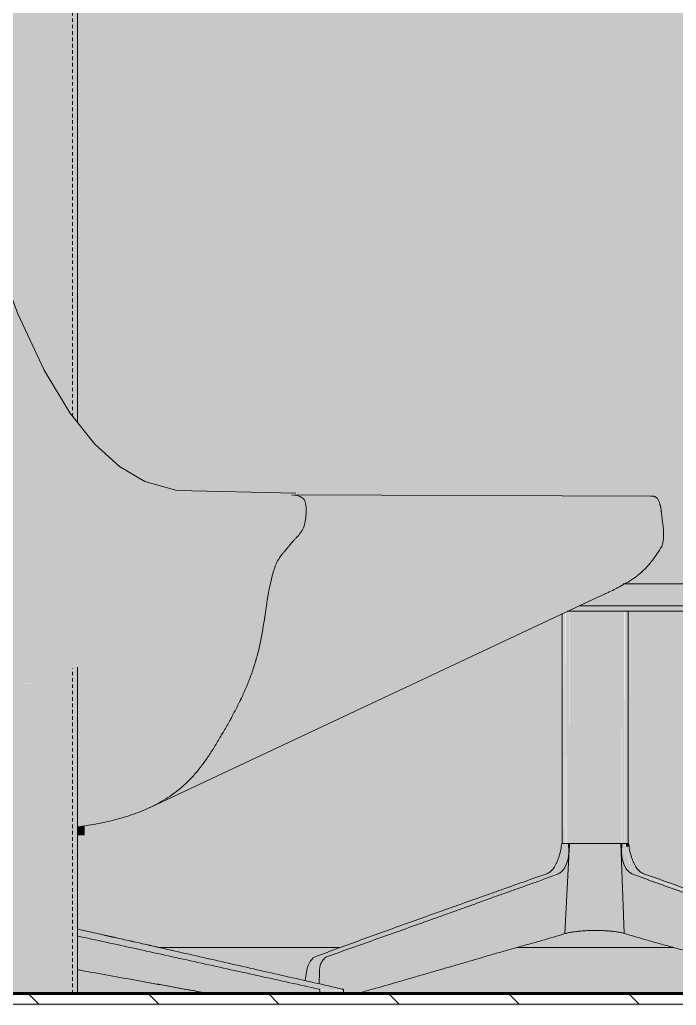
# Model space of a CAD drawing. Header units: inches. Extents: x -3510 to 2128, y -38 to 218.
# Drawn here: x -182.85 to -159.65, y -0.04 to 34.79 of the extents above; entities that cross this region are included whole.
import ezdxf

# ---------------------------------------------------------------- set-up
doc = ezdxf.new("R2010")
doc.units = ezdxf.units.IN
doc.header["$MEASUREMENT"] = 0
doc.linetypes.add('Grid Line 1_2_', pattern=[0.875, 0.5, -0.125, 0.125, -0.125])
doc.linetypes.add('Hidden 1_8_', pattern=[0.1875, 0.125, -0.0625])
for name, color, linetype, lineweight in [('0-2', 7, 'Continuous', 18), ('0-4', 10, 'Continuous', 5), ('A-FLOR-4', 250, 'Continuous', 60), ('A-FLOR-LEVL-1', 51, 'Grid Line 1_2_', 9), ('A-FLOR-MCUT-1', 7, 'Continuous', 18), ('A-FLOR-PATT-2', 253, 'Continuous', 9), ('A-FLOR-PATT-3', 50, 'Continuous', 9), ('A-GLAZ-CURT', 52, 'Continuous', 9), ('A-GLAZ-CWMG', 51, 'Continuous', 9), ('I-FURN', 30, 'Continuous', 9), ('S-COLS-1', 31, 'Continuous', 5), ('S-COLS-2', 50, 'Continuous', 9), ('S-COLS-3', 50, 'Hidden 1_8_', 9)]:
    doc.layers.add(name, color=color, linetype=linetype, lineweight=lineweight)

# ---------------------------------------------------------------- blocks, each defined once
blk = doc.blocks.new('CTR - 1st Phase - Shell_rvt-3-INTERIOR ELEVATION - CORRIDOR _103_N_ AND LOBBY _106_ - NORTH WALL')
at = {"layer": 'A-FLOR-PATT-2'}
h = blk.add_hatch(dxfattribs=at)
h.set_pattern_fill('FP_15', color=256, style=0, pattern_type=2)
h.set_pattern_definition([(0, (11124.459, 0), (7.68, 1.92), [0.634, -5.126, 0.634, -5.126, -30.72]), (0, (11124.459, 0), (7.68, 1.92), [-11.52, 0.634, -10.886, 0.634, -5.126, -13.44]), (0, (11124.459, 0), (7.68, 1.92), [-28.8, 0.634, -3.206, 0.634, -8.966]), (120, (11127.339, 0.96), (-5.502769, 5.691075), [0.634, -5.126, 0.634, -5.126, -30.72]), (120, (11127.339, 0.96), (-5.502769, 5.691075), [-11.52, 0.634, -10.886, 0.634, -5.126, -13.44]), (120, (11127.339, 0.96), (-5.502769, 5.691075), [-28.8, 0.634, -3.206, 0.634, -8.966]), (240, (11128.299, 4.8), (-2.177231, -7.611075), [0.634, -5.126, 0.634, -5.126, -30.72]), (240, (11128.299, 4.8), (-2.177231, -7.611075), [-11.52, 0.634, -10.886, 0.634, -5.126, -13.44]), (240, (11128.299, 4.8), (-2.177231, -7.611075), [-28.8, 0.634, -3.206, 0.634, -8.966])])
h.paths.add_polyline_path([(11270.075, -0.04), (11534.649, -0.04), (11534.649, 0), (10351.577, 0), (10351.577, -0.04), (11268.92, -0.04)], flags=0)
at = {"layer": 'A-FLOR-PATT-3'}
h = blk.add_hatch(dxfattribs=at)
h.set_pattern_fill('FP_16', color=256, style=0, pattern_type=2)
h.set_pattern_definition([(135, (11124.459, 0), (-2.12132, -2.12132), [])])
h.paths.add_polyline_path([(11248.124, 0), (11534.649, 0), (11534.649, 0.375), (10351.577, 0.375), (10351.577, 0), (11245.813, 0)], flags=0)
at = {"layer": 'A-FLOR-4'}
blk.add_line((11534.649, 0.375), (10351.577, 0.375), dxfattribs=at)
at = {"layer": 'A-FLOR-MCUT-1'}
blk.add_line((11534.649, 0), (10351.577, 0), dxfattribs=at)
blk = doc.blocks.new('HSS-Hollow Structural Section-Column - HSS8X8X3_16-2280319-INTERIOR ELEVATION - CORRIDOR _103_N_ AND LOBBY _106_ - NORTH WALL')
at = {"layer": 'S-COLS-3'}
for p, q in [((11289.015, 20.762), (11289.015, 95.875)), ((11289.015, 0.375), (11289.015, 11.859))]:
    blk.add_line(p, q, dxfattribs=at)
blk = doc.blocks.new('CTR - 1st Phase - Structure_rvt-3-INTERIOR ELEVATION - CORRIDOR _103_N_ AND LOBBY _106_ - NORTH WALL')
at = {"layer": 'S-COLS-1'}
h = blk.add_hatch(color=256, dxfattribs=at)
h.paths.add_polyline_path([(11281.537, 0.375), (11288.841, 0.375), (11288.841, 11.784), (11288.136, 11.502), (11287.579, 11.344), (11286.813, 11.253), (11286.058, 11.219), (11285.65, 11.286), (11284.553, 11.52), (11283.824, 11.776), (11282.784, 12.32), (11282.162, 12.674), (11281.537, 13.139), (11281.537, 4.178)], flags=0)
h.paths.add_polyline_path([(11288.841, 21.004), (11288.841, 95.875), (11281.537, 95.875), (11281.537, 29.448), (11282.637, 29.603), (11284.008, 29.783), (11284.355, 29.788), (11284.68, 29.728), (11284.98, 29.601), (11285.245, 29.409), (11285.427, 29.159), (11286.198, 26.749), (11286.542, 25.772), (11287.283, 23.934), (11287.936, 22.541), (11288.561, 21.458), (11288.84, 21.006)], flags=0)
h.paths.add_polyline_path([(11281.537, 96.685), (11284.054, 96.685), (11284.493, 96.803), (11284.814, 97.124), (11284.932, 97.562), (11284.932, 106.687), (11284.814, 107.126), (11284.493, 107.447), (11284.054, 107.565), (11281.537, 107.565), (11281.537, 96.803)], flags=0)
h.paths.add_polyline_path([(11286.324, 96.685), (11288.841, 96.685), (11288.841, 107.565), (11286.324, 107.565), (11285.886, 107.447), (11285.564, 107.126), (11285.447, 106.687), (11285.447, 97.562), (11285.591, 97.097), (11285.886, 96.803)], flags=0)
h.paths.add_polyline_path([(11281.537, 108.375), (11288.841, 108.375), (11288.841, 108.875), (11281.537, 108.875)], flags=0)
h = blk.add_hatch(color=256, dxfattribs=at)
h.paths.add_polyline_path([(11289.189, 0.375), (11289.181, 11.419), (11289.129, 11.649), (11288.997, 11.784), (11288.841, 11.781), (11288.841, 0.375), (11289.189, 0.375)], flags=0)
h.paths.add_polyline_path([(11289.189, 20.528), (11289.189, 95.875), (11288.841, 95.875), (11288.841, 21.004), (11289.015, 20.762), (11289.184, 20.536)], flags=0)
h.paths.add_polyline_path([(11289.015, 96.685), (11289.189, 96.685), (11289.189, 107.565), (11288.841, 107.565), (11288.841, 96.685), (11288.865, 96.685)], flags=0)
h.paths.add_polyline_path([(11288.841, 108.375), (11289.189, 108.375), (11289.189, 108.875), (11288.841, 108.875)], flags=0)
at = {"layer": 'S-COLS-2'}
for p, q in [((11289.189, 20.528), (11289.189, 95.875)), ((11289.189, 0.375), (11289.189, 11.909))]:
    blk.add_line(p, q, dxfattribs=at)
at = {"layer": '0-2'}
blk.add_blockref('HSS-Hollow Structural Section-Column - HSS8X8X3_16-2280319-INTERIOR ELEVATION - CORRIDOR _103_N_ AND LOBBY _106_ - NORTH WALL', (0, 0), dxfattribs=at)
blk = doc.blocks.new('Table-Coffee-Teknion-STRTC_Cover-R2014 - 38_25_ w x 27_5_ d x 15_ h-1463095-INTERIOR ELEVATION - CORRIDOR _103_N_ AND LOBBY _106_ - NORTH WALL')
at = {"layer": 'I-FURN'}
h = blk.add_hatch(color=256, dxfattribs=at)
h.paths.add_polyline_path([(11307.319, 14.082), (11315.917, 14.101), (11315.918, 14.85), (11308.445, 14.836), (11308.145, 14.654), (11306.934, 14.082), (11307.14, 14.082)], flags=0)
h.paths.add_polyline_path([(11315.917, 14.101), (11315.917, 14.101), (11315.917, 14.159)], flags=0)
for points in [[(11312.823, 13.894), (11313.228, 13.894), (11313.228, 14.082), (11306.901, 14.082), (11306.505, 13.894), (11312.169, 13.894)], [(11306.329, 5.682), (11306.348, 5.682), (11306.329, 13.814), (11306.309, 13.797), (11306.316, 5.682)], [(11306.404, 5.682), (11306.441, 5.682), (11306.426, 13.859), (11306.348, 13.822), (11306.348, 5.682), (11306.398, 5.682)], [(11306.569, 5.682), (11306.549, 13.894), (11306.46, 13.876), (11306.441, 13.843), (11306.46, 5.682), (11306.549, 5.682)], [(11308.049, 5.682), (11308.386, 5.682), (11308.386, 13.894), (11306.569, 13.894), (11306.569, 5.682), (11307.965, 5.682)], [(11308.491, 5.682), (11308.514, 5.682), (11308.495, 13.894), (11308.386, 13.894), (11308.406, 5.682), (11308.49, 5.682)], [(11308.607, 5.682), (11308.607, 13.894), (11308.514, 13.894), (11308.514, 5.682), (11308.558, 5.682)], [(11308.609, 5.682), (11308.647, 5.682), (11308.626, 13.894), (11308.607, 13.894), (11308.607, 5.682)], [(11306.404, 2.494), (11306.755, 2.561), (11307.155, 2.596), (11307.801, 2.597), (11308.108, 2.57), (11308.446, 2.517), (11308.505, 2.515), (11308.386, 5.682), (11306.569, 5.682), (11306.405, 2.506)], [(11308.581, 5.57), (11308.674, 5.57), (11308.64, 5.682), (11308.561, 5.664), (11308.561, 5.57)], [(11309.058, 4.594), (11309.199, 4.602), (11309.081, 4.666), (11308.915, 4.865), (11308.823, 5.042), (11308.746, 5.257), (11308.629, 5.57), (11308.561, 5.57), (11308.714, 4.926), (11309.042, 4.594)], [(11317.346, 1.686), (11317.346, 1.687), (11312.519, 3.431), (11309.199, 4.594), (11309.058, 4.588), (11317.199, 1.686), (11317.241, 1.686)]]:
    blk.add_hatch(color=256, dxfattribs=at).paths.add_polyline_path(points, flags=0)
h = blk.add_hatch(color=256, dxfattribs=at)
h.paths.add_polyline_path([(11299.041, 0.375), (11299.075, 0.375), (11306.404, 2.494), (11306.518, 5.065), (11306.49, 5.039), (11306.429, 4.882), (11306.349, 4.755), (11306.228, 4.643), (11306.035, 4.555), (11299.515, 2.215), (11297.929, 1.634), (11297.815, 1.48), (11297.79, 1.432), (11297.75, 1.295), (11297.728, 0.953), (11297.722, 0.72), (11298.545, 0.529), (11298.591, 0.429), (11298.592, 0.375), (11298.959, 0.375)], flags=0)
h.paths.add_polyline_path([(11306.531, 5.626), (11306.549, 5.682), (11306.525, 5.682), (11306.528, 5.655)], flags=0)
h = blk.add_hatch(color=256, dxfattribs=at)
h.paths.add_polyline_path([(11306.536, 5.57), (11306.505, 5.682), (11306.299, 5.682), (11306.304, 5.57), (11306.532, 5.57)], flags=0)
h.paths.add_polyline_path([(11308.511, 5.57), (11308.561, 5.57), (11308.558, 5.682), (11308.43, 5.682), (11308.43, 5.57), (11308.505, 5.57)], flags=0)
h = blk.add_hatch(color=256, dxfattribs=at)
h.paths.add_polyline_path([(11317.188, 0.375), (11317.232, 0.375), (11317.188, 1.324), (11317.135, 1.474), (11317.058, 1.59), (11317.018, 1.634), (11316.928, 1.686), (11310.416, 4.012), (11308.728, 4.642), (11308.677, 4.676), (11308.558, 4.822), (11308.465, 5.039), (11308.423, 5.111), (11308.408, 5.086), (11308.505, 2.506), (11315.873, 0.375), (11317.175, 0.375)], flags=0)
h.paths.add_polyline_path([(11308.425, 5.626), (11308.419, 5.682), (11308.386, 5.682), (11308.419, 5.634)], flags=0)
h = blk.add_hatch(color=256, dxfattribs=at)
h.paths.add_polyline_path([(11309.042, 4.594), (11308.696, 4.944), (11308.558, 5.57), (11308.419, 5.57), (11308.423, 5.254), (11308.446, 5.104), (11308.522, 4.888), (11308.603, 4.756), (11308.728, 4.642), (11308.812, 4.594), (11309.005, 4.594)], flags=0)
h.paths.add_polyline_path([(11305.938, 4.594), (11306.177, 4.614), (11306.279, 4.678), (11306.404, 4.836), (11306.465, 4.957), (11306.532, 5.26), (11306.543, 5.348), (11306.525, 5.57), (11306.282, 5.57), (11306.172, 5.134), (11306.041, 4.865), (11305.931, 4.725), (11305.805, 4.624), (11305.737, 4.594), (11305.931, 4.594)], flags=0)
h.paths.add_polyline_path([(11306.025, 4.666), (11306.025, 4.666), (11306.05, 4.666)], flags=0)
h = blk.add_hatch(color=256, dxfattribs=at)
h.paths.add_polyline_path([(11308.783, 5.135), (11308.783, 5.135), (11308.748, 5.251)], flags=0)
h.paths.add_polyline_path([(11308.719, 5.348), (11308.719, 5.348), (11308.696, 5.458)], flags=0)
h = blk.add_hatch(color=256, dxfattribs=at)
h.paths.add_polyline_path([(11297.609, 1.686), (11298.019, 1.686), (11304.536, 4.012), (11306.084, 4.594), (11305.736, 4.594), (11300.43, 2.712), (11297.608, 1.686)], flags=0)
h.paths.add_polyline_path([(11317.032, 1.686), (11317.096, 1.7), (11309.005, 4.594), (11308.866, 4.574), (11315.796, 2.087), (11316.928, 1.686)], flags=0)
h = blk.add_hatch(color=256, dxfattribs=at)
h.paths.add_polyline_path([(11297.733, 1.144), (11297.758, 1.324), (11297.815, 1.48), (11297.85, 1.548), (11297.929, 1.634), (11297.976, 1.686), (11297.608, 1.686), (11297.519, 1.634), (11297.437, 1.548), (11297.367, 1.432), (11297.314, 1.295), (11297.281, 1.144), (11297.719, 1.144)], flags=0)
h.paths.add_polyline_path([(11317.346, 1.144), (11317.435, 1.144), (11317.324, 1.507), (11317.135, 1.686), (11316.928, 1.686), (11317.058, 1.59), (11317.135, 1.474), (11317.177, 1.364), (11317.196, 1.295), (11317.226, 1.144), (11317.324, 1.144)], flags=0)
h = blk.add_hatch(color=256, dxfattribs=at)
h.paths.add_polyline_path([(11317.49, 0.375), (11317.435, 1.144), (11317.212, 1.144), (11317.232, 0.375), (11317.481, 0.375)], flags=0)
h.paths.add_polyline_path([(11297.722, 0.72), (11297.719, 1.144), (11297.28, 1.144), (11297.235, 0.831), (11297.719, 0.721)], flags=0)
for p, q in [((11315.918, 14.85), (11308.467, 14.85)), ((11306.901, 14.082), (11315.918, 14.082)), ((11306.308, 13.804), (11306.308, 5.682)), ((11313.228, 13.894), (11306.498, 13.894)), ((11308.647, 5.682), (11308.647, 13.894)), ((11306.315, 5.682), (11306.347, 5.682)), ((11306.348, 5.682), (11306.329, 5.682)), ((11306.441, 5.682), (11306.348, 5.682)), ((11306.404, 2.494), (11306.569, 5.682)), ((11306.46, 5.682), (11306.441, 5.682)), ((11306.469, 5.682), (11306.525, 5.682)), ((11306.525, 5.682), (11306.569, 5.682)), ((11306.88, 5.682), (11306.569, 5.682)), ((11306.88, 5.682), (11306.987, 5.682)), ((11307.227, 5.682), (11306.988, 5.682)), ((11307.228, 5.682), (11307.36, 5.682)), ((11307.594, 5.682), (11307.376, 5.682)), ((11307.595, 5.682), (11307.727, 5.682)), ((11307.967, 5.682), (11307.72, 5.682)), ((11307.968, 5.682), (11308.075, 5.682)), ((11308.386, 5.682), (11308.076, 5.682)), ((11308.386, 5.682), (11308.43, 5.682)), ((11308.386, 5.682), (11308.505, 2.506)), ((11308.43, 5.682), (11308.497, 5.682)), ((11308.514, 5.682), (11308.495, 5.682)), ((11308.607, 5.682), (11308.514, 5.682)), ((11308.561, 5.682), (11308.607, 5.682)), ((11308.626, 5.682), (11308.607, 5.682)), ((11308.609, 5.682), (11308.64, 5.682)), ((11297.28, 1.144), (11297.235, 0.831)), ((11297.722, 0.72), (11297.733, 1.144))]:
    blk.add_line(p, q, dxfattribs=at)
at = {"layer": 'I-FURN', "flags": 128}
for points in [[(11306.299, 5.682), (11306.291, 5.626), (11306.282, 5.57)], [(11306.536, 5.57), (11306.531, 5.626), (11306.525, 5.682)], [(11308.43, 5.682), (11308.425, 5.626), (11308.419, 5.57)], [(11308.674, 5.57), (11308.665, 5.626), (11308.656, 5.682)]]:
    blk.add_lwpolyline(points, dxfattribs=at)
at = {"layer": 'I-FURN'}
for points, knots in [([(11305.874, 4.666), (11305.915, 4.698), (11305.973, 4.758), (11306.034, 4.845), (11306.066, 4.9), (11306.09, 4.943), (11306.112, 4.988), (11306.14, 5.051), (11306.212, 5.234), (11306.258, 5.422), (11306.282, 5.57)], [-1, -1, -1, -1, -0.8, -0.7, -0.65, -0.6, -0.55, -0.5, -0.4, 0, 0, 0, 0]), ([(11306.536, 5.57), (11306.552, 5.42), (11306.539, 5.12), (11306.417, 4.818), (11306.271, 4.658), (11306.186, 4.61), (11306.142, 4.594)], [-1, -1, -1, -1, -0.666667, -0.333333, -0.166667, 0, 0, 0, 0]), ([(11308.812, 4.594), (11308.767, 4.61), (11308.683, 4.658), (11308.536, 4.818), (11308.416, 5.12), (11308.403, 5.42), (11308.419, 5.57)], [-1, -1, -1, -1, -0.833333, -0.666667, -0.333333, 0, 0, 0, 0]), ([(11308.674, 5.57), (11308.686, 5.496), (11308.715, 5.347), (11308.769, 5.167), (11308.821, 5.035), (11308.858, 4.958), (11308.889, 4.9), (11308.921, 4.845), (11308.982, 4.758), (11309.041, 4.698), (11309.081, 4.666)], [-1, -1, -1, -1, -0.8, -0.6, -0.5, -0.4, -0.35, -0.3, -0.2, 0, 0, 0, 0]), ([(11305.736, 4.594), (11305.451, 4.497), (11305.033, 4.351), (11304.485, 4.158), (11304.078, 4.012), (11303.67, 3.867), (11303.258, 3.722), (11302.845, 3.576), (11302.435, 3.431), (11302.029, 3.285), (11301.485, 3.092), (11300.809, 2.849), (11300.003, 2.559), (11298.932, 2.171), (11298.137, 1.88), (11297.608, 1.686)], [0, 0, 0, 0, 0.1, 0.15, 0.2, 0.25, 0.3, 0.35, 0.4, 0.45, 0.5, 0.6, 0.7, 0.8, 1, 1, 1, 1]), ([(11298.019, 1.686), (11298.568, 1.88), (11299.393, 2.171), (11300.483, 2.559), (11301.163, 2.801), (11301.706, 2.995), (11302.111, 3.14), (11302.516, 3.286), (11302.923, 3.431), (11303.326, 3.576), (11303.725, 3.722), (11304.127, 3.867), (11304.535, 4.012), (11304.947, 4.158), (11305.49, 4.351), (11305.887, 4.497), (11306.142, 4.594)], [0, 0, 0, 0, 0.2, 0.3, 0.4, 0.45, 0.5, 0.55, 0.6, 0.65, 0.7, 0.75, 0.8, 0.85, 0.9, 1, 1, 1, 1]), ([(11308.812, 4.594), (11309.067, 4.497), (11309.463, 4.351), (11310.005, 4.158), (11310.417, 4.012), (11310.825, 3.867), (11311.227, 3.722), (11311.626, 3.576), (11312.028, 3.431), (11312.435, 3.286), (11312.84, 3.14), (11313.245, 2.995), (11313.787, 2.801), (11314.467, 2.559), (11315.556, 2.171), (11316.379, 1.88), (11316.928, 1.686)], [0, 0, 0, 0, 0.1, 0.15, 0.2, 0.25, 0.3, 0.35, 0.4, 0.45, 0.5, 0.55, 0.6, 0.7, 0.8, 1, 1, 1, 1]), ([(11317.347, 1.686), (11316.818, 1.88), (11316.023, 2.171), (11314.952, 2.559), (11314.146, 2.849), (11313.47, 3.092), (11312.927, 3.285), (11312.52, 3.431), (11312.11, 3.576), (11311.697, 3.722), (11311.286, 3.867), (11310.877, 4.012), (11310.47, 4.158), (11309.923, 4.351), (11309.504, 4.497), (11309.219, 4.594)], [0, 0, 0, 0, 0.2, 0.3, 0.4, 0.5, 0.55, 0.6, 0.65, 0.7, 0.75, 0.8, 0.85, 0.9, 1, 1, 1, 1]), ([(11306.404, 2.494), (11306.15, 2.412), (11305.734, 2.288), (11305.145, 2.123), (11304.694, 1.999), (11304.25, 1.875), (11303.824, 1.75), (11303.475, 1.646), (11303.194, 1.563), (11302.978, 1.5), (11302.76, 1.438), (11302.472, 1.355), (11302.113, 1.251), (11301.684, 1.126), (11301.252, 1.001), (11300.817, 0.876), (11300.24, 0.709), (11299.66, 0.542), (11299.222, 0.417), (11299.075, 0.375)], [0, 0, 0, 0, 0.1, 0.15, 0.2, 0.25, 0.3, 0.35, 0.375, 0.4, 0.425, 0.45, 0.5, 0.55, 0.6, 0.65, 0.7, 0.8, 0.8504408, 0.8504408, 0.8504408, 0.8504408]), ([(11308.505, 2.506), (11308.46, 2.517), (11308.363, 2.537), (11308.232, 2.557), (11308.12, 2.571), (11308.032, 2.581), (11307.943, 2.589), (11307.855, 2.595), (11307.763, 2.6), (11307.667, 2.604), (11307.571, 2.606), (11307.479, 2.607), (11307.387, 2.606), (11307.291, 2.604), (11307.195, 2.6), (11307.103, 2.595), (11307.015, 2.589), (11306.926, 2.581), (11306.838, 2.571), (11306.726, 2.557), (11306.595, 2.537), (11306.499, 2.517), (11306.454, 2.506)], [0, 0, 0, 0, 0.083333, 0.166667, 0.208333, 0.25, 0.291667, 0.333333, 0.375, 0.416667, 0.458333, 0.5, 0.541667, 0.583333, 0.625, 0.666667, 0.708333, 0.75, 0.791667, 0.833333, 0.916667, 1, 1, 1, 1]), ([(11315.87, 0.375), (11315.721, 0.418), (11315.425, 0.502), (11314.985, 0.629), (11314.55, 0.755), (11314.115, 0.88), (11313.678, 1.006), (11313.244, 1.131), (11312.813, 1.257), (11312.453, 1.361), (11312.163, 1.445), (11311.944, 1.508), (11311.728, 1.571), (11311.446, 1.654), (11311.096, 1.759), (11310.668, 1.884), (11310.222, 2.009), (11309.767, 2.134), (11309.175, 2.3), (11308.758, 2.424), (11308.505, 2.506)], [0.1488787, 0.1488787, 0.1488787, 0.1488787, 0.2, 0.25, 0.3, 0.35, 0.4, 0.45, 0.5, 0.55, 0.575, 0.6, 0.625, 0.65, 0.7, 0.75, 0.8, 0.85, 0.9, 1, 1, 1, 1]), ([(11297.608, 1.686), (11297.548, 1.664), (11297.443, 1.58), (11297.331, 1.372), (11297.292, 1.221), (11297.28, 1.144)], [0, 0, 0, 0, 0.4, 0.7, 1, 1, 1, 1]), ([(11297.733, 1.144), (11297.736, 1.247), (11297.77, 1.422), (11297.882, 1.607), (11297.972, 1.67), (11298.019, 1.686)], [0, 0, 0, 0, 0.4, 0.7, 1, 1, 1, 1])]:
    blk.add_open_spline(points, degree=3, knots=knots, dxfattribs=at)
for points in [[(11305.736, 4.594), (11305.76, 4.602), (11305.806, 4.622), (11305.852, 4.65), (11305.874, 4.666)], [(11309.081, 4.666), (11309.103, 4.65), (11309.149, 4.622), (11309.196, 4.602), (11309.219, 4.594)], [(11306.454, 2.506), (11306.445, 2.504), (11306.429, 2.5), (11306.412, 2.496), (11306.404, 2.494)]]:
    blk.add_open_spline(points, degree=3, dxfattribs=at)
blk = doc.blocks.new('Seating-Lounge_Chair-Teknion-BBMC_Metropolitan-R2013 - Lounge Chair-1793153-INTERIOR ELEVATION - CORRIDOR _103_N_ AND LOBBY _106_ - NORTH WALL')
at = {"layer": 'I-FURN'}
for points in [[(11289.189, 6.266), (11289.744, 6.351), (11290.416, 6.493), (11291.088, 6.689), (11291.747, 6.953), (11292.068, 7.116), (11292.383, 7.305), (11292.687, 7.52), (11293.153, 7.94), (11293.26, 8.048), (11293.645, 8.528), (11293.832, 8.796), (11294.292, 9.542), (11294.651, 10.172), (11295.046, 10.962), (11295.381, 11.804), (11295.61, 12.612), (11295.698, 13.041), (11295.802, 13.666), (11295.973, 14.72), (11296.069, 15.153), (11296.22, 15.591), (11296.442, 15.953), (11296.981, 16.541), (11297.188, 16.883), (11297.277, 17.38), (11297.188, 17.826), (11296.958, 18.053), (11294.027, 18.058), (11293.182, 18.099), (11292.691, 18.153), (11292.599, 18.164), (11291.709, 18.415), (11291.333, 18.585), (11290.693, 18.973), (11289.856, 19.731), (11289.181, 20.54), (11288.778, 21.106), (11288.111, 22.225), (11287.853, 22.692), (11287.044, 24.492), (11286.406, 26.138), (11285.932, 27.533), (11285.451, 29.02), (11285.475, 28.881), (11285.323, 28.709), (11285.024, 28.851), (11284.512, 29.155), (11284.395, 29.217), (11283.939, 29.361), (11283.53, 29.437), (11282.953, 29.501), (11282.268, 29.528), (11281.717, 29.477), (11281.159, 29.366), (11279.155, 28.939), (11278.163, 28.762), (11277.436, 28.661), (11276.725, 28.587), (11275.852, 28.536), (11275.357, 28.524), (11275.471, 25.263), (11275.604, 23.155), (11275.852, 20.765), (11276.133, 18.879), (11276.582, 16.813), (11277.243, 14.72), (11277.95, 13.065), (11278.84, 11.513), (11279.936, 10.09), (11281.189, 8.886), (11281.194, 13.016), (11281.24, 13.17), (11281.363, 13.225), (11281.537, 13.148), (11282.311, 12.575), (11283.877, 11.75), (11284.42, 11.565), (11284.703, 11.484), (11285.954, 11.231), (11286.102, 11.213), (11286.813, 11.253), (11287.662, 11.363), (11287.957, 11.45), (11288.35, 11.579), (11288.841, 11.784), (11289.015, 11.784), (11289.147, 11.608), (11289.189, 11.315), (11289.189, 6.286)], [(11291.747, 6.952), (11300.682, 11.178), (11307.483, 14.351), (11308.332, 14.762), (11309.158, 15.32), (11309.829, 16.177), (11309.89, 16.483), (11309.893, 16.643), (11309.867, 16.973), (11309.781, 17.608), (11309.703, 17.828), (11309.583, 17.938), (11309.357, 17.947), (11301.715, 17.976), (11297.033, 17.979), (11297.203, 17.812), (11297.281, 17.355), (11297.156, 16.829), (11296.927, 16.477), (11296.648, 16.178), (11296.41, 15.88), (11296.22, 15.589), (11296.044, 15.034), (11295.935, 14.518), (11295.608, 12.605), (11295.448, 12.019), (11295.381, 11.804), (11295.046, 10.962), (11294.651, 10.172), (11294.221, 9.421), (11293.767, 8.695), (11293.521, 8.357), (11293.121, 7.908), (11292.98, 7.768), (11292.534, 7.412), (11292.382, 7.304), (11292.027, 7.095)], [(11289.405, 5.984), (11289.425, 5.984), (11289.405, 6.295), (11289.189, 6.249), (11289.189, 5.984)], [(11297.138, 0.375), (11297.755, 0.375), (11297.741, 0.501), (11297.723, 0.529), (11289.189, 2.409), (11289.189, 1.214), (11292.497, 0.62), (11293.85, 0.375), (11296.648, 0.375)], [(11293.832, 0.375), (11293.85, 0.375), (11293.573, 0.422)]]:
    blk.add_hatch(color=256, dxfattribs=at).paths.add_polyline_path(points, flags=0)
h = blk.add_hatch(color=256, dxfattribs=at)
h.paths.add_polyline_path([(11296.22, 15.591), (11296.452, 15.942), (11296.394, 15.88)], flags=0)
h.paths.add_polyline_path([(11295.957, 14.647), (11296.07, 15.146), (11296.042, 15.034), (11295.973, 14.72)], flags=0)
h = blk.add_hatch(color=256, dxfattribs=at)
h.paths.add_polyline_path([(11298.545, 0.529), (11298.561, 0.529), (11289.189, 2.643), (11289.189, 2.409), (11291.498, 1.904), (11297.803, 0.529), (11298.15, 0.529)], flags=0)
h.paths.add_polyline_path([(11275.559, 0.529), (11281.189, 1.77), (11281.189, 1.888), (11275.125, 0.529), (11275.524, 0.529)], flags=0)
h = blk.add_hatch(color=256, dxfattribs=at)
h.paths.add_polyline_path([(11297.758, 0.375), (11298.591, 0.375), (11298.578, 0.481), (11297.754, 0.47), (11297.756, 0.375)], flags=0)
h.paths.add_polyline_path([(11275.306, 0.375), (11275.527, 0.375), (11275.521, 0.481), (11275.095, 0.481), (11275.094, 0.375), (11275.27, 0.375)], flags=0)
h = blk.add_hatch(color=256, dxfattribs=at)
h.paths.add_polyline_path([(11298.467, 0.505), (11298.467, 0.481), (11298.527, 0.501)], flags=0)
h.paths.add_polyline_path([(11297.898, 0.481), (11298.453, 0.501), (11298.451, 0.508), (11298.282, 0.515), (11297.898, 0.513), (11297.723, 0.529), (11297.803, 0.489)], flags=0)
h.paths.add_polyline_path([(11298.042, 0.481), (11298.049, 0.501), (11298.047, 0.483)], flags=0)
h.paths.add_polyline_path([(11275.095, 0.481), (11275.344, 0.501), (11275.333, 0.519), (11275.104, 0.513), (11275.101, 0.501)], flags=0)
h.paths.add_polyline_path([(11275.527, 0.481), (11275.524, 0.482), (11275.383, 0.503), (11275.383, 0.481), (11275.524, 0.481)], flags=0)
h.paths.add_polyline_path([(11275.538, 0.513), (11275.45, 0.529), (11275.389, 0.518), (11275.529, 0.513)], flags=0)
h = blk.add_hatch(color=256, dxfattribs=at)
h.paths.add_polyline_path([(11297.898, 0.481), (11297.745, 0.513), (11297.803, 0.481)], flags=0)
h.paths.add_polyline_path([(11298.385, 0.481), (11298.465, 0.502), (11298.438, 0.497)], flags=0)
h.paths.add_polyline_path([(11298.017, 0.499), (11298.019, 0.522), (11298.467, 0.505), (11298.559, 0.505), (11298.545, 0.529), (11297.898, 0.513), (11297.994, 0.501)], flags=0)
h.paths.add_polyline_path([(11298.042, 0.481), (11298.042, 0.501), (11298.019, 0.497)], flags=0)
for p, q in [((11296.745, 17.998), (11309.503, 17.953)), ((11289.425, 6.3), (11289.425, 5.984)), ((11289.425, 5.984), (11289.187, 5.984)), ((11297.754, 0.481), (11297.755, 0.375)), ((11298.591, 0.375), (11298.59, 0.481))]:
    blk.add_line(p, q, dxfattribs=at)
at = {"layer": 'I-FURN', "flags": 128}
for points in [[(11296.9, 18.061), (11292.696, 18.15), (11291.566, 18.47), (11290.671, 18.997), (11289.802, 19.786), (11288.917, 20.9), (11288.01, 22.408), (11287.078, 24.397), (11286.114, 26.98), (11285.454, 29.085)], [(11291.777, 6.967), (11307.414, 14.312), (11307.935, 14.551)]]:
    blk.add_lwpolyline(points, dxfattribs=at)
at = {"layer": 'I-FURN'}
for points, knots in [([(11296.829, 17.994), (11296.835, 17.994), (11296.872, 17.99), (11296.937, 17.981), (11297.021, 17.958), (11297.096, 17.923), (11297.159, 17.876), (11297.198, 17.826), (11297.22, 17.776), (11297.24, 17.717), (11297.263, 17.594), (11297.269, 17.423), (11297.258, 17.244), (11297.242, 17.112), (11297.223, 17.009), (11297.206, 16.944), (11297.196, 16.908), (11297.186, 16.875), (11297.171, 16.835), (11297.143, 16.773), (11297.082, 16.67), (11296.993, 16.564), (11296.898, 16.462), (11296.825, 16.386), (11296.767, 16.323), (11296.728, 16.277), (11296.707, 16.251), (11296.694, 16.234), (11296.684, 16.22), (11296.674, 16.207), (11296.656, 16.184), (11296.63, 16.152), (11296.599, 16.114), (11296.557, 16.064), (11296.504, 16.003), (11296.42, 15.905), (11296.34, 15.801), (11296.268, 15.686), (11296.203, 15.561), (11296.135, 15.381), (11296.067, 15.144), (11296.019, 14.936), (11295.987, 14.791), (11295.97, 14.708), (11295.956, 14.647), (11295.944, 14.586), (11295.928, 14.504), (11295.902, 14.358), (11295.871, 14.145), (11295.842, 13.933), (11295.818, 13.766), (11295.802, 13.664), (11295.789, 13.583), (11295.776, 13.503), (11295.753, 13.363), (11295.722, 13.166), (11295.682, 12.933), (11295.634, 12.702), (11295.579, 12.473), (11295.498, 12.171), (11295.385, 11.801), (11295.253, 11.445), (11295.137, 11.167), (11295.047, 10.961), (11294.953, 10.759), (11294.888, 10.627), (11294.855, 10.561)], [0.447516, 0.447516, 0.447516, 0.447516, 0.4481707, 0.4512195, 0.4542683, 0.4573171, 0.4603659, 0.4634146, 0.464939, 0.4664634, 0.4695122, 0.4756098, 0.4786585, 0.4817073, 0.4847561, 0.4862805, 0.4870427, 0.4878049, 0.4893293, 0.4908537, 0.4939024, 0.5, 0.5030488, 0.5060976, 0.5091463, 0.5106707, 0.5114329, 0.5121951, 0.5125762, 0.5129573, 0.5137195, 0.5152439, 0.5167683, 0.5182927, 0.5213415, 0.5243902, 0.5304878, 0.5335366, 0.5365854, 0.5426829, 0.5487805, 0.554878, 0.5579268, 0.5594512, 0.5609756, 0.5625, 0.5640244, 0.5670732, 0.5731707, 0.5792683, 0.5823171, 0.5853659, 0.5868902, 0.5884146, 0.5914634, 0.597561, 0.6036585, 0.6097561, 0.6158537, 0.6219512, 0.6341463, 0.6463415, 0.652439, 0.6585366, 0.6646341, 0.6707317, 0.6707317, 0.6707317, 0.6707317]), ([(11309.447, 17.947), (11309.471, 17.954), (11309.506, 17.958), (11309.545, 17.952), (11309.567, 17.945), (11309.583, 17.939), (11309.599, 17.93), (11309.621, 17.918), (11309.648, 17.898), (11309.678, 17.867), (11309.704, 17.83), (11309.726, 17.781), (11309.748, 17.723), (11309.764, 17.672), (11309.774, 17.637), (11309.779, 17.618), (11309.783, 17.604), (11309.786, 17.59), (11309.791, 17.572), (11309.797, 17.54), (11309.804, 17.494), (11309.81, 17.449), (11309.814, 17.418), (11309.816, 17.401), (11309.818, 17.388), (11309.819, 17.375), (11309.822, 17.357), (11309.824, 17.336), (11309.827, 17.311), (11309.83, 17.278), (11309.834, 17.236), (11309.84, 17.184), (11309.847, 17.13), (11309.854, 17.074), (11309.861, 17.027), (11309.865, 16.99), (11309.87, 16.954), (11309.875, 16.908), (11309.881, 16.854), (11309.886, 16.799), (11309.891, 16.746), (11309.894, 16.694), (11309.897, 16.624), (11309.897, 16.505), (11309.883, 16.352), (11309.851, 16.234), (11309.829, 16.177)], [0, 0, 0, 0, 0.05, 0.075, 0.0875, 0.1, 0.1125, 0.125, 0.15, 0.175, 0.2, 0.225, 0.25, 0.275, 0.2875, 0.29375, 0.3, 0.30625, 0.3125, 0.325, 0.35, 0.375, 0.3875, 0.39375, 0.4, 0.40625, 0.4125, 0.425, 0.4375, 0.45, 0.475, 0.5, 0.525, 0.55, 0.575, 0.5875, 0.6, 0.625, 0.65, 0.675, 0.7, 0.725, 0.75, 0.8, 0.9, 1, 1, 1, 1]), ([(11295.957, 14.647), (11295.961, 14.668), (11295.97, 14.708), (11295.987, 14.791), (11296.019, 14.936), (11296.067, 15.144), (11296.135, 15.381), (11296.203, 15.561), (11296.268, 15.686), (11296.34, 15.801), (11296.42, 15.905), (11296.504, 16.003), (11296.567, 16.077), (11296.62, 16.139), (11296.656, 16.184), (11296.677, 16.21), (11296.687, 16.224), (11296.692, 16.231)], [0.43902439, 0.43902439, 0.43902439, 0.43902439, 0.44054878, 0.44207317, 0.44512195, 0.45121951, 0.45731707, 0.46341463, 0.46646341, 0.4695122, 0.47560976, 0.47865854, 0.48170732, 0.4847561, 0.48628049, 0.48704268, 0.48780488, 0.48780488, 0.48780488, 0.48780488]), ([(11309.829, 16.177), (11309.73, 16.002), (11309.567, 15.759), (11309.325, 15.473), (11309.131, 15.277), (11308.92, 15.103), (11308.693, 14.952), (11308.456, 14.816), (11308.298, 14.73), (11308.218, 14.688)], [0, 0, 0, 0, 0.0555556, 0.0833333, 0.1111111, 0.1388889, 0.1666667, 0.1944444, 0.2222222, 0.2222222, 0.2222222, 0.2222222]), ([(11308.202, 14.679), (11308.127, 14.641), (11307.995, 14.574), (11307.859, 14.514), (11307.8, 14.488)], [0.22406185, 0.22406185, 0.22406185, 0.22406185, 0.25, 0.26996191, 0.26996191, 0.26996191, 0.26996191]), ([(11295.612, 12.611), (11295.619, 12.642), (11295.643, 12.749), (11295.682, 12.933), (11295.722, 13.166), (11295.753, 13.363), (11295.776, 13.503), (11295.789, 13.583), (11295.797, 13.631), (11295.801, 13.658), (11295.802, 13.666)], [0.38781706, 0.38781706, 0.38781706, 0.38781706, 0.3902439, 0.39634146, 0.40243902, 0.40853659, 0.41158537, 0.41310976, 0.41463415, 0.41518154, 0.41518154, 0.41518154, 0.41518154]), ([(11293.645, 8.525), (11293.687, 8.581), (11293.768, 8.694), (11293.885, 8.869), (11294.037, 9.111), (11294.221, 9.421), (11294.441, 9.791), (11294.652, 10.171), (11294.822, 10.495), (11294.953, 10.759), (11295.047, 10.961), (11295.137, 11.167), (11295.253, 11.445), (11295.376, 11.775), (11295.459, 12.043), (11295.494, 12.165)], [0.2621951, 0.2621951, 0.2621951, 0.2621951, 0.2682927, 0.2743902, 0.2804878, 0.2926829, 0.304878, 0.3170732, 0.3292683, 0.3353659, 0.3414634, 0.347561, 0.3536585, 0.3658537, 0.3758128, 0.3758128, 0.3758128, 0.3758128]), ([(11293.767, 8.695), (11293.727, 8.638), (11293.646, 8.524), (11293.48, 8.302), (11293.263, 8.042), (11293.076, 7.857), (11292.98, 7.769)], [0.73170732, 0.73170732, 0.73170732, 0.73170732, 0.73780488, 0.74390244, 0.75609756, 0.76829268, 0.76829268, 0.76829268, 0.76829268]), ([(11289.187, 6.265), (11289.26, 6.274), (11289.56, 6.317), (11289.967, 6.389), (11290.416, 6.49), (11290.751, 6.58), (11291.088, 6.686), (11291.422, 6.808), (11291.748, 6.949), (11292.068, 7.111), (11292.384, 7.3), (11292.689, 7.515), (11292.983, 7.764), (11293.17, 7.949), (11293.26, 8.048)], [0.0897902, 0.0897902, 0.0897902, 0.0897902, 0.097561, 0.1219512, 0.1341463, 0.1463415, 0.1585366, 0.1707317, 0.1829268, 0.195122, 0.2073171, 0.2195122, 0.2317073, 0.2439024, 0.2439024, 0.2439024, 0.2439024]), ([(11292.382, 7.304), (11292.279, 7.237), (11292.16, 7.166), (11292.041, 7.101), (11292.027, 7.093)], [0.79268293, 0.79268293, 0.79268293, 0.79268293, 0.80487805, 0.80643417, 0.80643417, 0.80643417, 0.80643417]), ([(11291.747, 6.952), (11291.639, 6.902), (11291.313, 6.762), (11290.863, 6.61), (11290.416, 6.49), (11289.967, 6.389), (11289.56, 6.317), (11289.26, 6.274), (11289.187, 6.265)], [0.81707317, 0.81707317, 0.81707317, 0.81707317, 0.82926829, 0.85365854, 0.86585366, 0.87804878, 0.90243902, 0.91021028, 0.91021028, 0.91021028, 0.91021028]), ([(11289.188, 2.649), (11289.619, 2.555), (11290.722, 2.312), (11291.825, 2.061), (11292.497, 1.908)], [-0.9280547, -0.9280547, -0.9280547, -0.9280547, -0.8, -0.6, -0.6, -0.6, -0.6]), ([(11298.561, 0.529), (11297.888, 0.682), (11296.542, 0.988), (11294.522, 1.447), (11292.503, 1.905), (11290.725, 2.308), (11289.62, 2.552), (11289.188, 2.646)], [-1, -1, -1, -1, -0.8, -0.6, -0.4, -0.2, -0.0718245, -0.0718245, -0.0718245, -0.0718245]), ([(11289.188, 2.41), (11289.266, 2.393), (11290.037, 2.227), (11291.498, 1.904), (11293.573, 1.447), (11295.648, 0.988), (11297.032, 0.682), (11297.723, 0.529)], [-0.8225665, -0.8225665, -0.8225665, -0.8225665, -0.8, -0.6, -0.4, -0.2, 0, 0, 0, 0]), ([(11293.85, 0.375), (11293.66, 0.409), (11292.811, 0.563), (11291.303, 0.835), (11289.938, 1.082), (11289.234, 1.207), (11289.189, 1.215)], [-0.8219211, -0.8219211, -0.8219211, -0.8219211, -0.75, -0.5, -0.25, -0.2329326, -0.2329326, -0.2329326, -0.2329326]), ([(11291.303, 0.834), (11291.956, 0.715), (11292.799, 0.563), (11293.642, 0.41), (11293.832, 0.375)], [-0.4975532, -0.4975532, -0.4975532, -0.4975532, -0.25, -0.1775817, -0.1775817, -0.1775817, -0.1775817]), ([(11297.723, 0.529), (11297.729, 0.528), (11297.737, 0.524), (11297.745, 0.513), (11297.751, 0.5), (11297.753, 0.489), (11297.754, 0.481)], [-1, -1, -1, -1, -0.666667, -0.5, -0.333333, 0, 0, 0, 0]), ([(11298.545, 0.529), (11298.55, 0.528), (11298.558, 0.524), (11298.566, 0.513), (11298.569, 0.507), (11298.57, 0.503)], [-1, -1, -1, -1, -0.6666667, -0.5, -0.3333333, -0.3333333, -0.3333333, -0.3333333]), ([(11298.59, 0.481), (11298.59, 0.489), (11298.588, 0.5), (11298.582, 0.513), (11298.574, 0.524), (11298.566, 0.528), (11298.561, 0.529)], [-1, -1, -1, -1, -0.666667, -0.5, -0.333333, 0, 0, 0, 0])]:
    blk.add_open_spline(points, degree=3, knots=knots, dxfattribs=at)
for points in [[(11294.855, 10.561), (11294.788, 10.43), (11294.652, 10.171), (11294.512, 9.917), (11294.44, 9.792)], [(11294.44, 9.792), (11294.368, 9.667), (11294.295, 9.544), (11294.221, 9.421)], [(11292.98, 7.769), (11292.885, 7.681), (11292.689, 7.515), (11292.485, 7.371), (11292.382, 7.304)]]:
    blk.add_open_spline(points, degree=3, dxfattribs=at)
blk = doc.blocks.new('System Panel - Glazed-2336968-INTERIOR ELEVATION - CORRIDOR _103_N_ AND LOBBY _106_ - NORTH WALL')
at = {"layer": 'A-GLAZ-CURT'}
h = blk.add_hatch(color=256, dxfattribs=at)
h.paths.add_polyline_path([(11317.135, 2), (11317.188, 2), (11317.188, 14.082), (11315.228, 14.072), (11315.228, 13.894), (11308.647, 13.894), (11308.665, 5.626), (11308.719, 5.348), (11308.823, 5.042), (11308.915, 4.865), (11309.022, 4.727), (11309.15, 4.624), (11309.357, 4.545), (11314.526, 2.712), (11316.488, 2), (11317.032, 2)], flags=0)
h.paths.add_polyline_path([(11305.868, 2), (11310.22, 2.009), (11308.384, 2.528), (11308.108, 2.57), (11307.606, 2.603), (11307.155, 2.596), (11306.847, 2.57), (11306.486, 2.512), (11306.292, 2.462), (11304.698, 2), (11305.744, 2)], flags=0)
h.paths.add_polyline_path([(11297.803, 2), (11298.467, 2), (11302.774, 3.551), (11305.874, 4.666), (11306.041, 4.865), (11306.132, 5.042), (11306.207, 5.251), (11306.282, 5.57), (11306.309, 5.728), (11306.293, 13.797), (11298.43, 10.118), (11291.421, 6.811), (11290.752, 6.583), (11290.08, 6.416), (11289.425, 6.286), (11289.405, 5.984), (11289.189, 5.984), (11289.189, 2.647), (11292.088, 2), (11297.609, 2)], flags=0)
h.paths.add_polyline_path([(11306.49, 5.039), (11306.538, 5.084), (11306.549, 5.653), (11306.533, 5.601), (11306.543, 5.347), (11306.503, 5.084)], flags=0)
h.paths.add_polyline_path([(11308.409, 5.087), (11308.437, 5.135), (11308.412, 5.347), (11308.406, 5.653), (11308.386, 5.682), (11308.408, 5.088)], flags=0)
h.paths.add_polyline_path([(11315.917, 14.85), (11317.188, 14.85), (11317.188, 107.875), (11291.239, 107.875), (11291.239, 107.565), (11289.189, 107.565), (11289.189, 96.685), (11291.239, 96.685), (11291.239, 95.875), (11289.189, 95.875), (11289.189, 20.528), (11289.539, 20.095), (11290.004, 19.583), (11290.761, 18.931), (11291.515, 18.499), (11291.924, 18.341), (11292.745, 18.146), (11293.493, 18.076), (11294.027, 18.058), (11295.529, 18.046), (11296.969, 18.042), (11297.023, 17.989), (11302.002, 17.975), (11309.594, 17.928), (11309.708, 17.813), (11309.8, 17.496), (11309.869, 16.963), (11309.893, 16.512), (11309.854, 16.265), (11309.816, 16.159), (11309.071, 15.244), (11308.48, 14.85), (11315.134, 14.85)], flags=0)
blk = doc.blocks.new('Rectangular Mullion - 2_ x 4_ - EXTERIOR-2336670-INTERIOR ELEVATION - CORRIDOR _103_N_ AND LOBBY _106_ - NORTH WALL')
at = {"layer": 'A-GLAZ-CWMG'}
h = blk.add_hatch(color=256, dxfattribs=at)
h.paths.add_polyline_path([(11289.189, 0.375), (11293.832, 0.375), (11289.189, 1.214), (11289.189, 0.837)], flags=0)
h.paths.add_polyline_path([(11299.406, 0.375), (11315.87, 0.375), (11310.22, 2), (11304.649, 1.986), (11299.075, 0.375), (11299.201, 0.375)], flags=0)
h.paths.add_polyline_path([(11297.235, 0.831), (11297.314, 1.296), (11297.38, 1.454), (11297.438, 1.549), (11297.52, 1.635), (11297.719, 1.727), (11298.467, 2), (11292.088, 2), (11297.204, 0.838)], flags=0)
h.paths.add_polyline_path([(11317.188, 1.744), (11317.188, 2), (11316.488, 2), (11317.135, 1.764)], flags=0)
for p, q in [((11298.467, 2), (11292.088, 2)), ((11310.251, 2), (11304.695, 2))]:
    blk.add_line(p, q, dxfattribs=at)

msp = doc.modelspace()

# ---------------------------------------------------------------- linework, layer by layer
at = {"layer": 'A-FLOR-LEVL-1'}
msp.add_line((-1166.778, 0), (112.997, 0), dxfattribs=at)

# ---------------------------------------------------------------- block references
at = {"layer": '0-4'}
for name in ['CTR - 1st Phase - Shell_rvt-3-INTERIOR ELEVATION - CORRIDOR _103_N_ AND LOBBY _106_ - NORTH WALL', 'CTR - 1st Phase - Structure_rvt-3-INTERIOR ELEVATION - CORRIDOR _103_N_ AND LOBBY _106_ - NORTH WALL']:
    msp.add_blockref(name, (-11469.993, 0), dxfattribs=at)
at = {"layer": 'A-GLAZ-CURT'}
msp.add_blockref('System Panel - Glazed-2336968-INTERIOR ELEVATION - CORRIDOR _103_N_ AND LOBBY _106_ - NORTH WALL', (-11469.993, 0), dxfattribs=at)
at = {"layer": 'A-GLAZ-CWMG'}
msp.add_blockref('Rectangular Mullion - 2_ x 4_ - EXTERIOR-2336670-INTERIOR ELEVATION - CORRIDOR _103_N_ AND LOBBY _106_ - NORTH WALL', (-11469.993, 0), dxfattribs=at)
at = {"layer": 'I-FURN'}
for name in ['Seating-Lounge_Chair-Teknion-BBMC_Metropolitan-R2013 - Lounge Chair-1793153-INTERIOR ELEVATION - CORRIDOR _103_N_ AND LOBBY _106_ - NORTH WALL', 'Table-Coffee-Teknion-STRTC_Cover-R2014 - 38_25_ w x 27_5_ d x 15_ h-1463095-INTERIOR ELEVATION - CORRIDOR _103_N_ AND LOBBY _106_ - NORTH WALL']:
    msp.add_blockref(name, (-11469.993, 0), dxfattribs=at)

doc.saveas('drawing.dxf')
